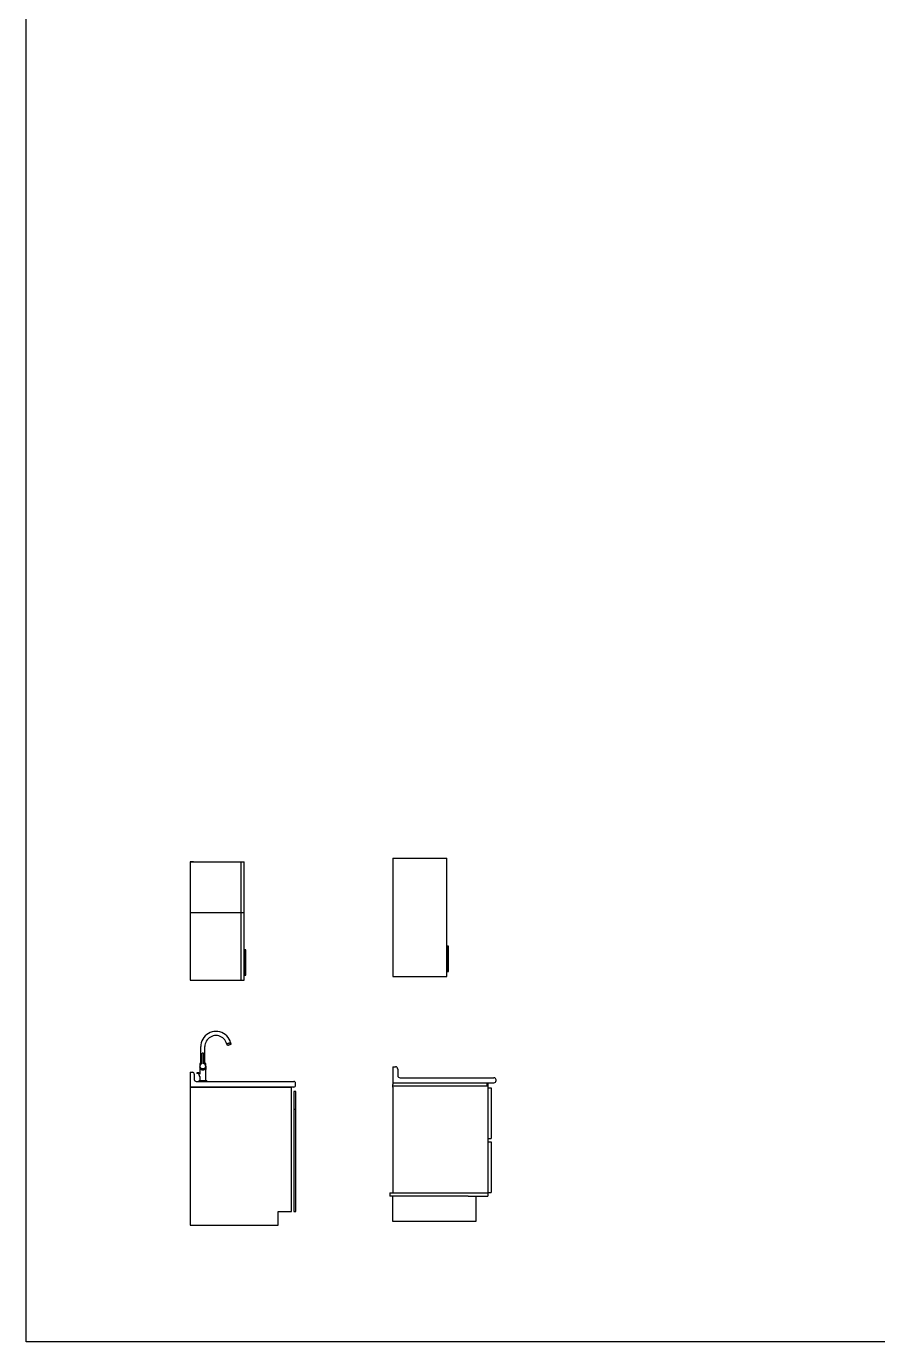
# Model space of a CAD drawing. Header units: millimetres. Extents: x -20209 to 130066, y -17035 to 5322.
# Drawn here: x -20209 to -15169, y -10248 to -2463 of the extents above; entities that cross this region are included whole.
import ezdxf

# ---------------------------------------------------------------- set-up
doc = ezdxf.new("R2010")
doc.units = ezdxf.units.MM
for name, color, linetype in [('freecads.com', 7, 'Continuous'), ('furn', 251, 'Continuous'), ('furn section', 47, 'Continuous')]:
    doc.layers.add(name, color=color, linetype=linetype)

msp = doc.modelspace()

# ---------------------------------------------------------------- linework, layer by layer
at = {"color": 6, "lineweight": 30}
msp.add_lwpolyline([(-20209.213, 5322.209), (1618.744, 5322.209), (1618.744, -10248.43), (-20209.213, -10248.43)], close=True, dxfattribs=at)
at = {"color": 250}
for points in [[(-18039.236, -7386.284), (-18039.236, -7386.284)], [(-17739.323, -7386.284), (-17719.045, -7386.284)], [(-19218.999, -7408.249), (-19239.266, -7408.249)], [(-19239.266, -7408.249), (-18919.266, -7408.249), (-18919.266, -7408.249)], [(-18939.528, -7408.249), (-18919.261, -7408.249)], [(-19239.266, -7708.249), (-18919.266, -7708.249)], [(-18909.249, -8079.249), (-18909.249, -7929.238), (-18919.249, -7929.249)], [(-17709.045, -8057.284), (-17709.045, -7907.274), (-17719.045, -7907.284)], [(-18939.528, -8108.249), (-18919.261, -8108.249)], [(-18039.236, -8621.439), (-18039.236, -8725.238)], [(-19239.266, -8653.689), (-19239.266, -8741.024)], [(-18626.01, -8741.024), (-18639.019, -8741.024)], [(-17476.348, -8745.284), (-17476.348, -8745.284), (-17457.74, -8745.284)], [(-18625.97, -8871.513), (-18612.921, -8871.513)], [(-17476.348, -9045.284), (-17457.74, -9045.284)], [(-17476.348, -9065.118), (-17457.74, -9065.118)], [(-18057.74, -9367.781), (-18057.74, -9386.284)], [(-17548.809, -9386.284), (-17548.809, -9536.284), (-18039.236, -9536.284), (-18039.236, -9386.284)], [(-17476.348, -9365.33), (-17457.74, -9365.33)]]:
    msp.add_lwpolyline(points, dxfattribs=at)
msp.add_lwpolyline([(-17996.957, -8686.284), (-17441.692, -8686.284)])
for points in [[(-18639.019, -9478.162), (-18639.019, -8741.024), (-19239.266, -8741.024), (-19239.266, -9558.249), (-18717.312, -9558.249), (-18717.312, -9478.162)], [(-18612.921, -8767.122), (-18625.97, -8767.122), (-18625.97, -9478.162), (-18612.921, -9478.162)]]:
    msp.add_lwpolyline(points, close=True, dxfattribs=at)
at = {"layer": 'freecads.com', "color": 250}
for p, q in [((-18919.249, -7929.249), (-18919.249, -8079.249)), ((-17719.045, -7907.284), (-17719.045, -8057.284)), ((-18919.249, -8079.249), (-18909.249, -8079.249)), ((-17719.045, -8057.284), (-17709.045, -8057.284))]:
    msp.add_line(p, q, dxfattribs=at)
at = {"layer": 'freecads.com', "color": 250, "ltscale": 10}
for p, q in [((-19173.312, -8478.955), (-19175.609, -8490.502)), ((-19169.528, -8467.807), (-19173.312, -8478.955)), ((-19164.321, -8457.249), (-19169.528, -8467.807)), ((-19157.781, -8447.46), (-19164.321, -8457.249)), ((-19150.019, -8438.609), (-19157.781, -8447.46)), ((-19150.13, -8485.167), (-19151.814, -8493.634)), ((-19147.355, -8476.992), (-19150.13, -8485.167)), ((-19141.168, -8430.847), (-19150.019, -8438.609)), ((-19143.537, -8469.249), (-19147.355, -8476.992)), ((-19138.74, -8462.071), (-19143.537, -8469.249)), ((-19131.379, -8424.307), (-19141.168, -8430.847)), ((-19133.048, -8455.58), (-19138.74, -8462.071)), ((-19126.557, -8449.888), (-19133.048, -8455.58)), ((-19120.821, -8419.1), (-19131.379, -8424.307)), ((-19119.379, -8445.091), (-19126.557, -8449.888)), ((-19109.673, -8415.316), (-19120.821, -8419.1)), ((-19111.636, -8441.273), (-19119.379, -8445.091)), ((-19103.461, -8438.498), (-19111.636, -8441.273)), ((-19098.126, -8413.019), (-19109.673, -8415.316)), ((-19094.993, -8436.814), (-19103.461, -8438.498)), ((-19086.379, -8412.249), (-19098.126, -8413.019)), ((-19086.379, -8436.249), (-19094.993, -8436.814)), ((-19074.631, -8413.019), (-19086.379, -8412.249)), ((-19077.764, -8436.814), (-19086.379, -8436.249)), ((-19069.296, -8438.498), (-19077.764, -8436.814)), ((-19063.085, -8415.316), (-19074.631, -8413.019)), ((-19061.121, -8441.273), (-19069.296, -8438.498)), ((-19051.937, -8419.1), (-19063.085, -8415.316)), ((-19053.379, -8445.091), (-19061.121, -8441.273)), ((-19046.2, -8449.888), (-19053.379, -8445.091)), ((-19041.379, -8424.307), (-19051.937, -8419.1)), ((-19039.71, -8455.58), (-19046.2, -8449.888)), ((-19031.59, -8430.847), (-19041.379, -8424.307)), ((-19034.017, -8462.071), (-19039.71, -8455.58)), ((-19029.221, -8469.249), (-19034.017, -8462.071)), ((-19022.739, -8438.609), (-19031.59, -8430.847)), ((-19025.403, -8476.992), (-19029.221, -8469.249)), ((-19021.938, -8486.609), (-19025.403, -8476.992)), ((-19014.977, -8447.46), (-19022.739, -8438.609)), ((-19018.688, -8485.297), (-19020.469, -8486.016)), ((-19018.322, -8485.564), (-19020.058, -8486.265)), ((-19016.329, -8484.345), (-19018.688, -8485.297)), ((-19016.041, -8485.058), (-19018.4, -8486.011)), ((-19016.052, -8484.648), (-19018.322, -8485.564)), ((-19013.659, -8483.267), (-19016.329, -8484.345)), ((-19013.47, -8483.606), (-19016.052, -8484.648)), ((-19013.371, -8483.981), (-19016.041, -8485.058)), ((-19008.436, -8457.249), (-19014.977, -8447.46)), ((-19010.81, -8482.117), (-19013.659, -8483.267)), ((-19010.666, -8482.474), (-19013.47, -8483.606)), ((-19010.522, -8482.831), (-19013.371, -8483.981)), ((-19007.961, -8480.968), (-19010.81, -8482.117)), ((-19007.862, -8481.342), (-19010.666, -8482.474)), ((-19007.673, -8481.681), (-19010.522, -8482.831)), ((-19003.229, -8467.807), (-19008.436, -8457.249)), ((-19005.29, -8479.89), (-19007.961, -8480.968)), ((-19005.28, -8480.3), (-19007.862, -8481.342)), ((-19005.003, -8480.603), (-19007.673, -8481.681)), ((-19002.931, -8478.937), (-19005.29, -8479.89)), ((-19003.01, -8479.384), (-19005.28, -8480.3)), ((-19002.643, -8479.651), (-19005.003, -8480.603)), ((-18999.682, -8477.626), (-19003.229, -8467.807)), ((-19001.274, -8478.683), (-19003.01, -8479.384)), ((-19001.151, -8478.219), (-19002.931, -8478.937)), ((-19000.863, -8478.932), (-19002.643, -8479.651)), ((-19000.206, -8478.252), (-19001.274, -8478.683)), ((-19000.083, -8477.788), (-19001.151, -8478.219)), ((-18999.795, -8478.501), (-19000.863, -8478.932)), ((-18999.805, -8478.09), (-19000.206, -8478.252)), ((-18999.682, -8477.626), (-19000.083, -8477.788)), ((-18999.682, -8477.626), (-18999.805, -8478.09)), ((-18999.394, -8478.339), (-18999.805, -8478.09)), ((-18999.394, -8478.339), (-18999.795, -8478.501)), ((-18995.939, -8486.899), (-18999.394, -8478.339)), ((-19175.609, -8490.502), (-19176.379, -8502.249)), ((-19176.379, -8602.249), (-19176.379, -8502.249)), ((-19168.32, -8541.338), (-19168.379, -8541.458)), ((-19168.379, -8601.903), (-19168.379, -8541.458)), ((-19168.203, -8541.278), (-19168.32, -8541.338)), ((-19168.179, -8541.338), (-19168.32, -8541.338)), ((-19168.061, -8541.278), (-19168.203, -8541.278)), ((-19167.791, -8541.338), (-19168.179, -8541.338)), ((-19167.685, -8541.278), (-19168.061, -8541.278)), ((-19165.391, -8541.338), (-19167.791, -8541.338)), ((-19167.085, -8541.278), (-19167.685, -8541.278)), ((-19166.285, -8541.278), (-19167.085, -8541.278)), ((-19165.367, -8541.278), (-19166.285, -8541.278)), ((-19164.379, -8541.338), (-19165.391, -8541.338)), ((-19163.391, -8541.278), (-19165.367, -8541.278)), ((-19163.367, -8541.338), (-19164.379, -8541.338)), ((-19162.473, -8541.278), (-19163.391, -8541.278)), ((-19160.967, -8541.338), (-19163.367, -8541.338)), ((-19161.673, -8541.278), (-19162.473, -8541.278)), ((-19161.073, -8541.278), (-19161.673, -8541.278)), ((-19160.697, -8541.278), (-19161.073, -8541.278)), ((-19160.579, -8541.338), (-19160.967, -8541.338)), ((-19160.555, -8541.278), (-19160.697, -8541.278)), ((-19160.438, -8541.338), (-19160.579, -8541.338)), ((-19160.438, -8541.338), (-19160.555, -8541.278)), ((-19160.379, -8541.458), (-19160.438, -8541.338)), ((-19160.379, -8541.458), (-19160.379, -8601.903)), ((-19151.814, -8493.634), (-19152.379, -8502.249)), ((-19152.379, -8602.249), (-19152.379, -8502.249)), ((-19021.537, -8486.447), (-19021.938, -8486.609)), ((-19021.527, -8486.858), (-19021.938, -8486.609)), ((-19021.527, -8486.858), (-19021.65, -8487.322)), ((-19021.249, -8487.16), (-19021.65, -8487.322)), ((-19018.195, -8495.882), (-19021.65, -8487.322)), ((-19020.469, -8486.016), (-19021.537, -8486.447)), ((-19021.126, -8486.696), (-19021.527, -8486.858)), ((-19020.181, -8486.729), (-19021.249, -8487.16)), ((-19020.058, -8486.265), (-19021.126, -8486.696)), ((-19018.4, -8486.011), (-19020.181, -8486.729)), ((-19017.794, -8495.72), (-19018.195, -8495.882)), ((-19017.784, -8496.131), (-19018.195, -8495.882)), ((-19016.726, -8495.289), (-19017.794, -8495.72)), ((-19017.383, -8495.969), (-19017.784, -8496.131)), ((-19016.315, -8495.538), (-19017.383, -8495.969)), ((-19014.945, -8494.57), (-19016.726, -8495.289)), ((-19014.579, -8494.837), (-19016.315, -8495.538)), ((-19012.586, -8493.618), (-19014.945, -8494.57)), ((-19012.309, -8493.921), (-19014.579, -8494.837)), ((-19009.916, -8492.54), (-19012.586, -8493.618)), ((-19009.727, -8492.879), (-19012.309, -8493.921)), ((-19007.067, -8491.391), (-19009.916, -8492.54)), ((-19006.923, -8491.747), (-19009.727, -8492.879)), ((-19004.218, -8490.241), (-19007.067, -8491.391)), ((-19004.119, -8490.615), (-19006.923, -8491.747)), ((-19001.548, -8489.163), (-19004.218, -8490.241)), ((-19001.537, -8489.573), (-19004.119, -8490.615)), ((-18999.188, -8488.211), (-19001.548, -8489.163)), ((-18999.267, -8488.657), (-19001.537, -8489.573)), ((-18997.531, -8487.956), (-18999.267, -8488.657)), ((-18997.408, -8487.492), (-18999.188, -8488.211)), ((-18996.463, -8487.525), (-18997.531, -8487.956)), ((-18996.34, -8487.061), (-18997.408, -8487.492)), ((-18996.062, -8487.364), (-18996.463, -8487.525)), ((-18995.939, -8486.899), (-18996.34, -8487.061)), ((-18995.939, -8486.899), (-18996.062, -8487.364)), ((-19182.114, -8602.323), (-19182.379, -8602.471)), ((-19182.379, -8602.471), (-19182.379, -8665.452)), ((-19181.744, -8602.471), (-19182.379, -8602.471)), ((-19181.585, -8602.249), (-19182.114, -8602.323)), ((-19179.944, -8602.471), (-19181.744, -8602.471)), ((-19180.95, -8602.249), (-19181.585, -8602.249)), ((-19180.779, -8613.532), (-19181.379, -8617.782)), ((-19181.379, -8617.782), (-19181.379, -8624.899)), ((-19180.779, -8628.761), (-19181.379, -8624.899)), ((-19181.329, -8625.218), (-19181.379, -8625.579)), ((-19180.791, -8629.874), (-19181.379, -8625.579)), ((-19181.379, -8625.579), (-19181.379, -8637.092)), ((-19180.445, -8613.337), (-19181.045, -8617.458)), ((-19180.445, -8621.58), (-19181.045, -8617.458)), ((-19179.255, -8602.249), (-19180.95, -8602.249)), ((-19179.091, -8633.726), (-19180.791, -8629.874)), ((-19179.112, -8609.604), (-19180.779, -8613.532)), ((-19179.112, -8632.322), (-19180.779, -8628.761)), ((-19178.779, -8609.473), (-19180.445, -8613.337)), ((-19178.779, -8625.443), (-19180.445, -8621.58)), ((-19177.085, -8602.471), (-19179.944, -8602.471)), ((-19176.555, -8602.249), (-19179.255, -8602.249)), ((-19176.379, -8606.191), (-19179.112, -8609.604)), ((-19176.379, -8635.412), (-19179.112, -8632.322)), ((-19176.41, -8637.2), (-19179.091, -8633.726)), ((-19176.179, -8606.061), (-19178.779, -8609.473)), ((-19176.179, -8628.856), (-19178.779, -8625.443)), ((-19178.495, -8633.293), (-19178.693, -8632.795)), ((-19175.865, -8636.568), (-19178.495, -8633.293)), ((-19173.326, -8602.471), (-19177.085, -8602.471)), ((-19172.955, -8602.249), (-19176.555, -8602.249)), ((-19172.814, -8639.79), (-19176.41, -8637.2)), ((-19172.846, -8603.551), (-19176.379, -8606.191)), ((-19172.846, -8637.815), (-19176.379, -8635.412)), ((-19172.646, -8603.549), (-19176.179, -8606.061)), ((-19172.646, -8631.368), (-19176.179, -8628.856)), ((-19172.475, -8639.108), (-19175.865, -8636.568)), ((-19170.117, -8602.471), (-19173.326, -8602.471)), ((-19169.557, -8602.249), (-19172.955, -8602.249)), ((-19168.779, -8601.941), (-19172.846, -8603.551)), ((-19168.779, -8639.295), (-19172.846, -8637.815)), ((-19168.76, -8641.432), (-19172.814, -8639.79)), ((-19168.645, -8601.939), (-19172.646, -8603.549)), ((-19168.645, -8632.977), (-19172.646, -8631.368)), ((-19168.531, -8640.578), (-19172.475, -8639.108)), ((-19168.257, -8601.872), (-19168.779, -8601.941)), ((-19164.379, -8639.81), (-19168.779, -8639.295)), ((-19164.379, -8641.968), (-19168.76, -8641.432)), ((-19167.892, -8601.836), (-19168.645, -8601.939)), ((-19164.379, -8633.557), (-19168.645, -8632.977)), ((-19164.379, -8641.18), (-19168.531, -8640.578)), ((-19160.113, -8632.977), (-19164.379, -8633.557)), ((-19159.979, -8639.295), (-19164.379, -8639.81)), ((-19160.227, -8640.578), (-19164.379, -8641.18)), ((-19159.998, -8641.432), (-19164.379, -8641.968)), ((-19160.113, -8601.939), (-19160.92, -8601.829)), ((-19159.979, -8601.941), (-19160.52, -8601.869)), ((-19156.283, -8639.108), (-19160.227, -8640.578)), ((-19156.112, -8603.549), (-19160.113, -8601.939)), ((-19156.112, -8631.368), (-19160.113, -8632.977)), ((-19155.944, -8639.79), (-19159.998, -8641.432)), ((-19155.912, -8603.551), (-19159.979, -8601.941)), ((-19155.912, -8637.815), (-19159.979, -8639.295)), ((-19152.203, -8602.249), (-19159.2, -8602.249)), ((-19155.432, -8602.471), (-19158.64, -8602.471)), ((-19152.893, -8636.568), (-19156.283, -8639.108)), ((-19152.579, -8606.061), (-19156.112, -8603.549)), ((-19152.579, -8628.856), (-19156.112, -8631.368)), ((-19152.348, -8637.2), (-19155.944, -8639.79)), ((-19152.379, -8606.191), (-19155.912, -8603.551)), ((-19152.379, -8635.412), (-19155.912, -8637.815)), ((-19151.673, -8602.471), (-19155.432, -8602.471)), ((-19150.263, -8633.293), (-19152.893, -8636.568)), ((-19149.979, -8609.473), (-19152.579, -8606.061)), ((-19149.979, -8625.443), (-19152.579, -8628.856)), ((-19149.646, -8609.604), (-19152.379, -8606.191)), ((-19149.646, -8632.322), (-19152.379, -8635.412)), ((-19149.667, -8633.726), (-19152.348, -8637.2)), ((-19149.503, -8602.249), (-19152.203, -8602.249)), ((-19148.814, -8602.471), (-19151.673, -8602.471)), ((-19150.064, -8632.795), (-19150.263, -8633.293)), ((-19148.313, -8613.337), (-19149.979, -8609.473)), ((-19148.313, -8621.58), (-19149.979, -8625.443)), ((-19147.967, -8629.874), (-19149.667, -8633.726)), ((-19147.979, -8613.532), (-19149.646, -8609.604)), ((-19147.979, -8628.761), (-19149.646, -8632.322)), ((-19147.808, -8602.249), (-19149.503, -8602.249)), ((-19147.014, -8602.471), (-19148.814, -8602.471)), ((-19147.713, -8617.458), (-19148.313, -8613.337)), ((-19147.713, -8617.458), (-19148.313, -8621.58)), ((-19147.379, -8617.782), (-19147.979, -8613.532)), ((-19147.379, -8624.899), (-19147.979, -8628.761)), ((-19147.379, -8625.579), (-19147.967, -8629.874)), ((-19147.173, -8602.249), (-19147.808, -8602.249)), ((-19147.379, -8625.579), (-19147.428, -8625.218)), ((-19147.379, -8617.782), (-19147.379, -8624.899)), ((-19147.379, -8625.579), (-19147.379, -8637.092)), ((-19146.644, -8602.323), (-19147.173, -8602.249)), ((-19146.379, -8602.471), (-19147.014, -8602.471)), ((-19146.379, -8602.471), (-19146.644, -8602.323)), ((-19146.379, -8704.249), (-19146.379, -8602.471)), ((-19198.763, -8657.777), (-19198.809, -8659.038)), ((-19198.596, -8660.299), (-19198.809, -8659.038)), ((-19198.475, -8656.998), (-19198.763, -8657.777)), ((-19198.204, -8661.078), (-19198.596, -8660.299)), ((-19192.67, -8656.166), (-19198.475, -8656.998)), ((-19198.055, -8656.998), (-19198.475, -8656.998)), ((-19197.784, -8661.078), (-19198.204, -8661.078)), ((-19197.664, -8657.777), (-19198.055, -8656.998)), ((-19192.213, -8660.262), (-19197.784, -8661.078)), ((-19197.496, -8660.299), (-19197.784, -8661.078)), ((-19197.45, -8659.038), (-19197.664, -8657.777)), ((-19197.45, -8659.038), (-19197.496, -8660.299)), ((-19192.25, -8656.166), (-19192.67, -8656.166)), ((-19189.572, -8656.413), (-19192.25, -8656.166)), ((-19190.932, -8660.381), (-19192.213, -8660.262)), ((-19189.577, -8660.988), (-19190.932, -8660.381)), ((-19188.467, -8662.007), (-19189.577, -8660.988)), ((-19187.099, -8657.521), (-19189.572, -8656.413)), ((-19187.71, -8663.338), (-19188.467, -8662.007)), ((-19181.744, -8679.902), (-19187.71, -8663.338)), ((-19187.041, -8704.326), (-19187.379, -8704.479)), ((-19186.567, -8704.479), (-19187.379, -8704.479)), ((-19187.379, -8704.479), (-19187.379, -8708.249)), ((-19186.567, -8708.249), (-19187.379, -8708.249)), ((-19185.072, -8659.382), (-19187.099, -8657.521)), ((-19186.364, -8704.249), (-19187.041, -8704.326)), ((-19184.267, -8704.479), (-19186.567, -8704.479)), ((-19184.267, -8708.249), (-19186.567, -8708.249)), ((-19142.394, -8704.249), (-19186.364, -8704.249)), ((-19183.69, -8661.812), (-19185.072, -8659.382)), ((-19152.947, -8704.479), (-19184.267, -8704.479)), ((-19148.144, -8708.249), (-19184.267, -8708.249)), ((-19181.744, -8667.215), (-19183.69, -8661.812)), ((-19182.379, -8678.139), (-19182.379, -8704.249)), ((-19168.985, -8704.249), (-19170.061, -8704.249)), ((-19151.673, -8704.249), (-19153.42, -8704.249)), ((-19148.144, -8704.479), (-19152.947, -8704.479)), ((-19142.191, -8704.479), (-19148.144, -8704.479)), ((-19144.491, -8708.249), (-19148.144, -8708.249)), ((-19145.335, -8708.249), (-19145.335, -8703.249)), ((-19142.191, -8708.249), (-19144.491, -8708.249)), ((-19141.717, -8704.326), (-19142.394, -8704.249)), ((-19141.379, -8704.479), (-19142.191, -8704.479)), ((-19141.379, -8708.249), (-19142.191, -8708.249)), ((-19141.379, -8704.479), (-19141.717, -8704.326)), ((-19141.379, -8704.479), (-19141.379, -8708.249))]:
    msp.add_line(p, q, dxfattribs=at)
at = {"layer": 'furn', "color": 250, "ltscale": 0.8}
msp.add_line((-19203.693, -8708.249), (-18626.01, -8708.249), dxfattribs=at)
at = {"layer": 'furn section', "color": 250}
for p, q in [((-18039.236, -7386.284), (-18039.236, -8086.284)), ((-18039.236, -7386.284), (-17739.323, -7386.284)), ((-17719.045, -8086.284), (-17719.045, -7386.284)), ((-19239.266, -7408.249), (-19239.266, -8108.249)), ((-18939.528, -7408.249), (-18939.528, -8108.249)), ((-18919.261, -8108.249), (-18919.261, -7408.657)), ((-18039.236, -8086.284), (-17719.045, -8086.284)), ((-19239.266, -8108.249), (-18939.528, -8108.249)), ((-18039.236, -8621.439), (-18023.084, -8621.439)), ((-18010.021, -8634.503), (-18010.021, -8673.221)), ((-19239.266, -8653.689), (-19225.676, -8653.689)), ((-19214.685, -8664.68), (-19214.685, -8697.257)), ((-18615.019, -8730.033), (-18615.019, -8719.24)), ((-18039.236, -8716.284), (-17441.692, -8716.284)), ((-17481.432, -8733.813), (-17481.432, -8716.284)), ((-17476.348, -8716.284), (-17457.845, -8716.284)), ((-17476.348, -8716.284), (-17476.348, -9386.284)), ((-17428.629, -8705.761), (-17428.629, -8699.348)), ((-19239.266, -8741.024), (-18792.06, -8741.024)), ((-19239.266, -8741.024), (-18639.019, -8741.024)), ((-18787.783, -8741.024), (-18772.214, -8741.024)), ((-18039.236, -8742.768), (-18039.236, -8725.238)), ((-18039.236, -8733.813), (-17481.432, -8733.813)), ((-18039.236, -8742.768), (-18039.236, -9367.781)), ((-17457.74, -8745.284), (-17457.74, -9045.284)), ((-17457.74, -9065.33), (-17457.74, -9365.33)), ((-18057.74, -9367.781), (-17476.348, -9367.781)), ((-17593.606, -9386.284), (-18057.74, -9386.284)), ((-17593.606, -9386.284), (-17476.348, -9386.284)), ((-17476.348, -9358.827), (-17476.348, -9377.33))]:
    msp.add_line(p, q, dxfattribs=at)
for centre, radius, start, end in [((-18023.084, -8634.503), 13.063, 0, 90), ((-19225.676, -8664.68), 10.991, 0, 90), ((-19203.693, -8697.257), 10.991, 180, 270), ((-18626.01, -8719.24), 10.991, 0, 90), ((-17996.957, -8673.221), 13.063, 180, 270), ((-17441.692, -8699.348), 13.063, 0, 90), ((-17441.692, -8703.221), 13.063, 270, 0), ((-18626.01, -8730.033), 10.991, 270, 0)]:
    msp.add_arc(centre, radius, start, end, dxfattribs=at)

doc.saveas('drawing.dxf')
